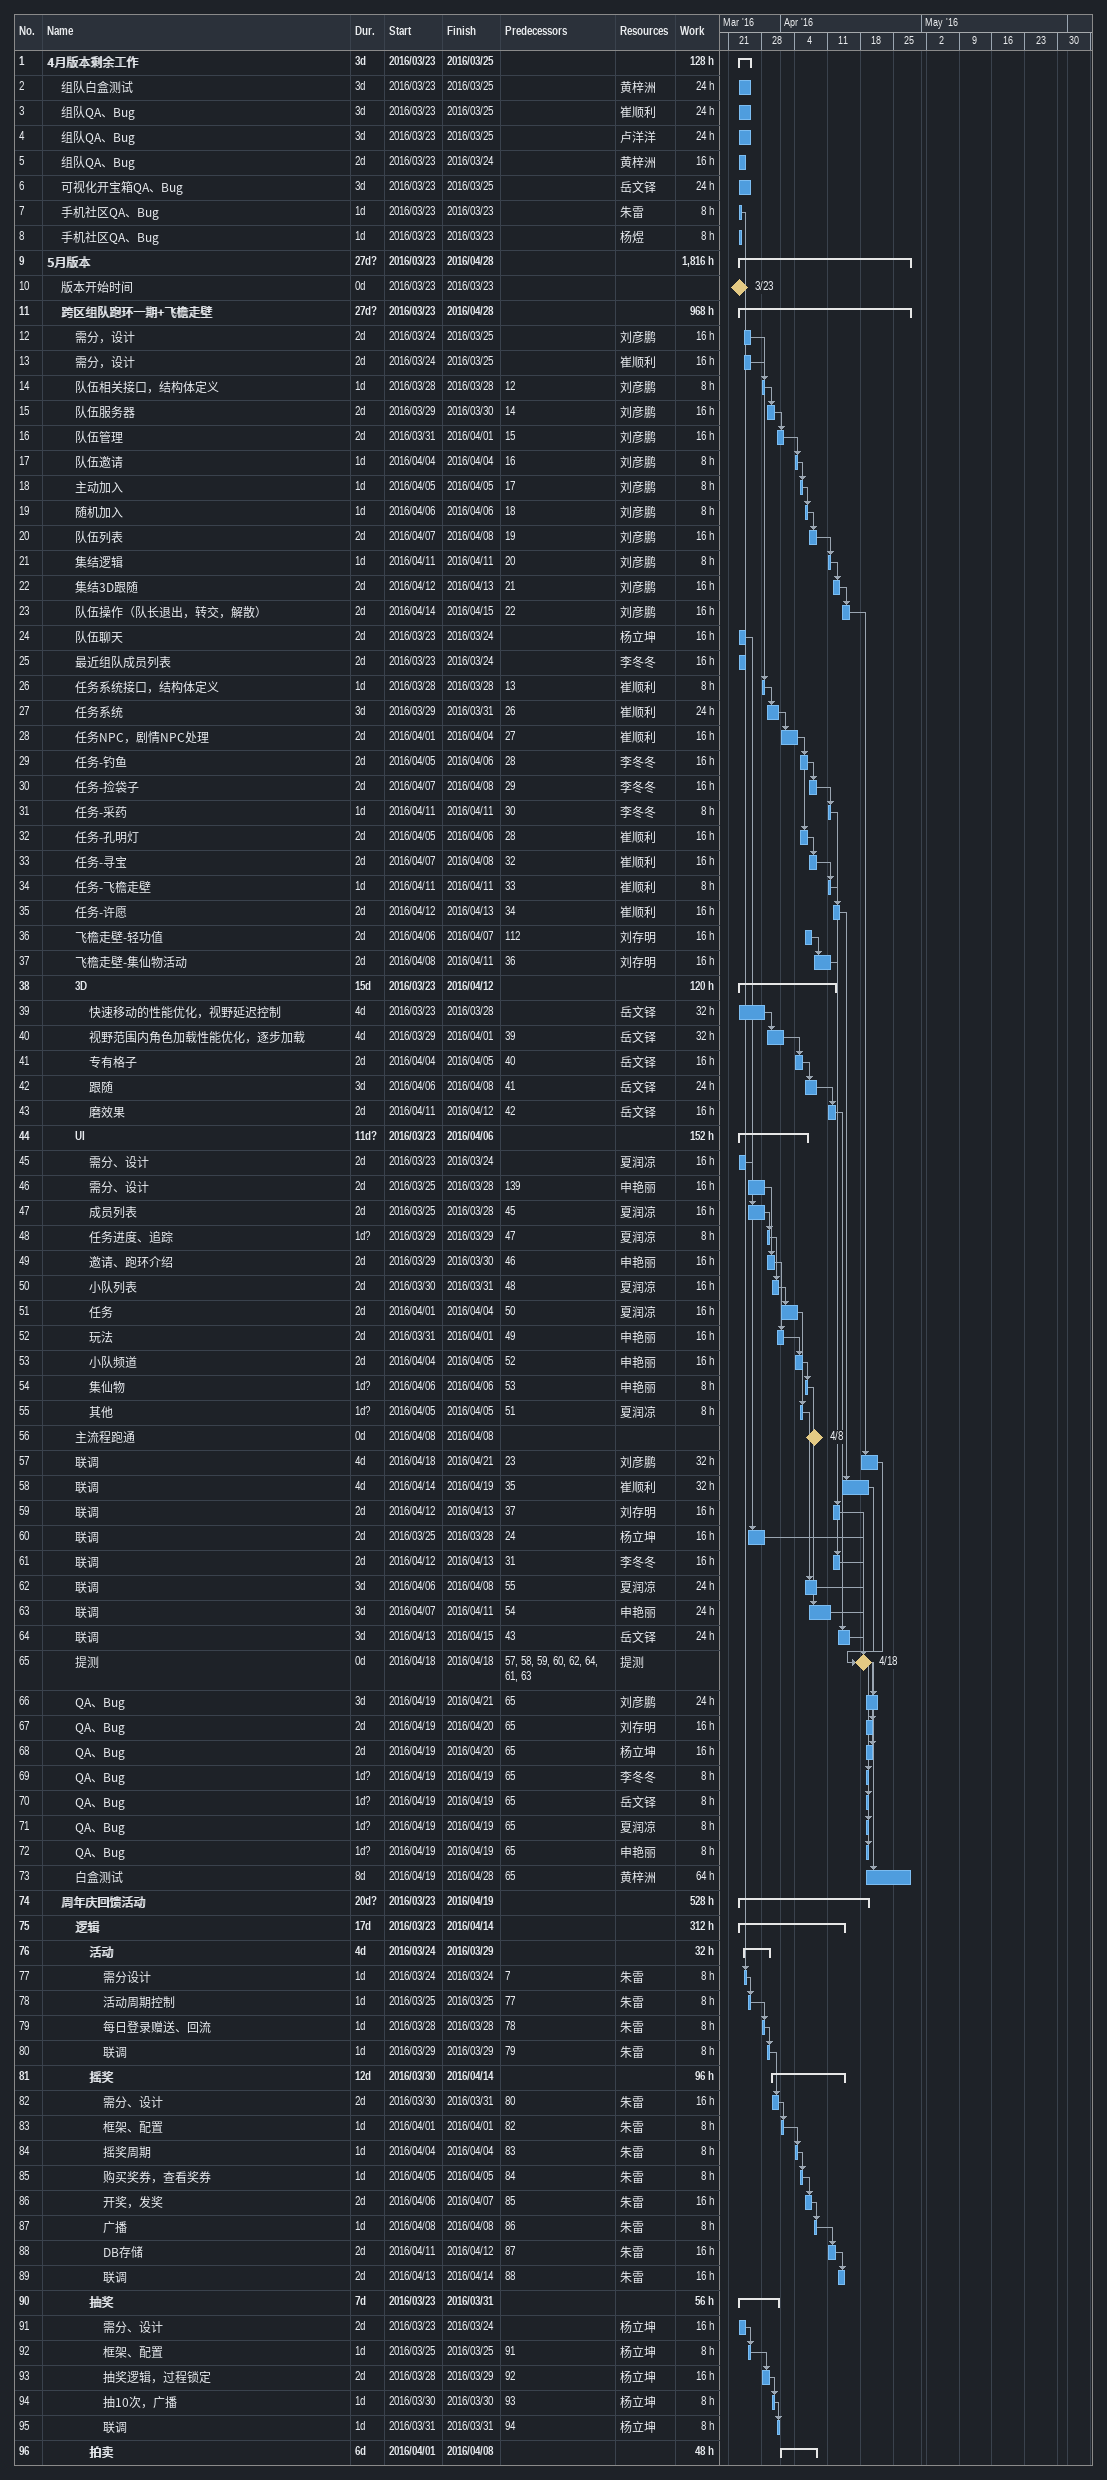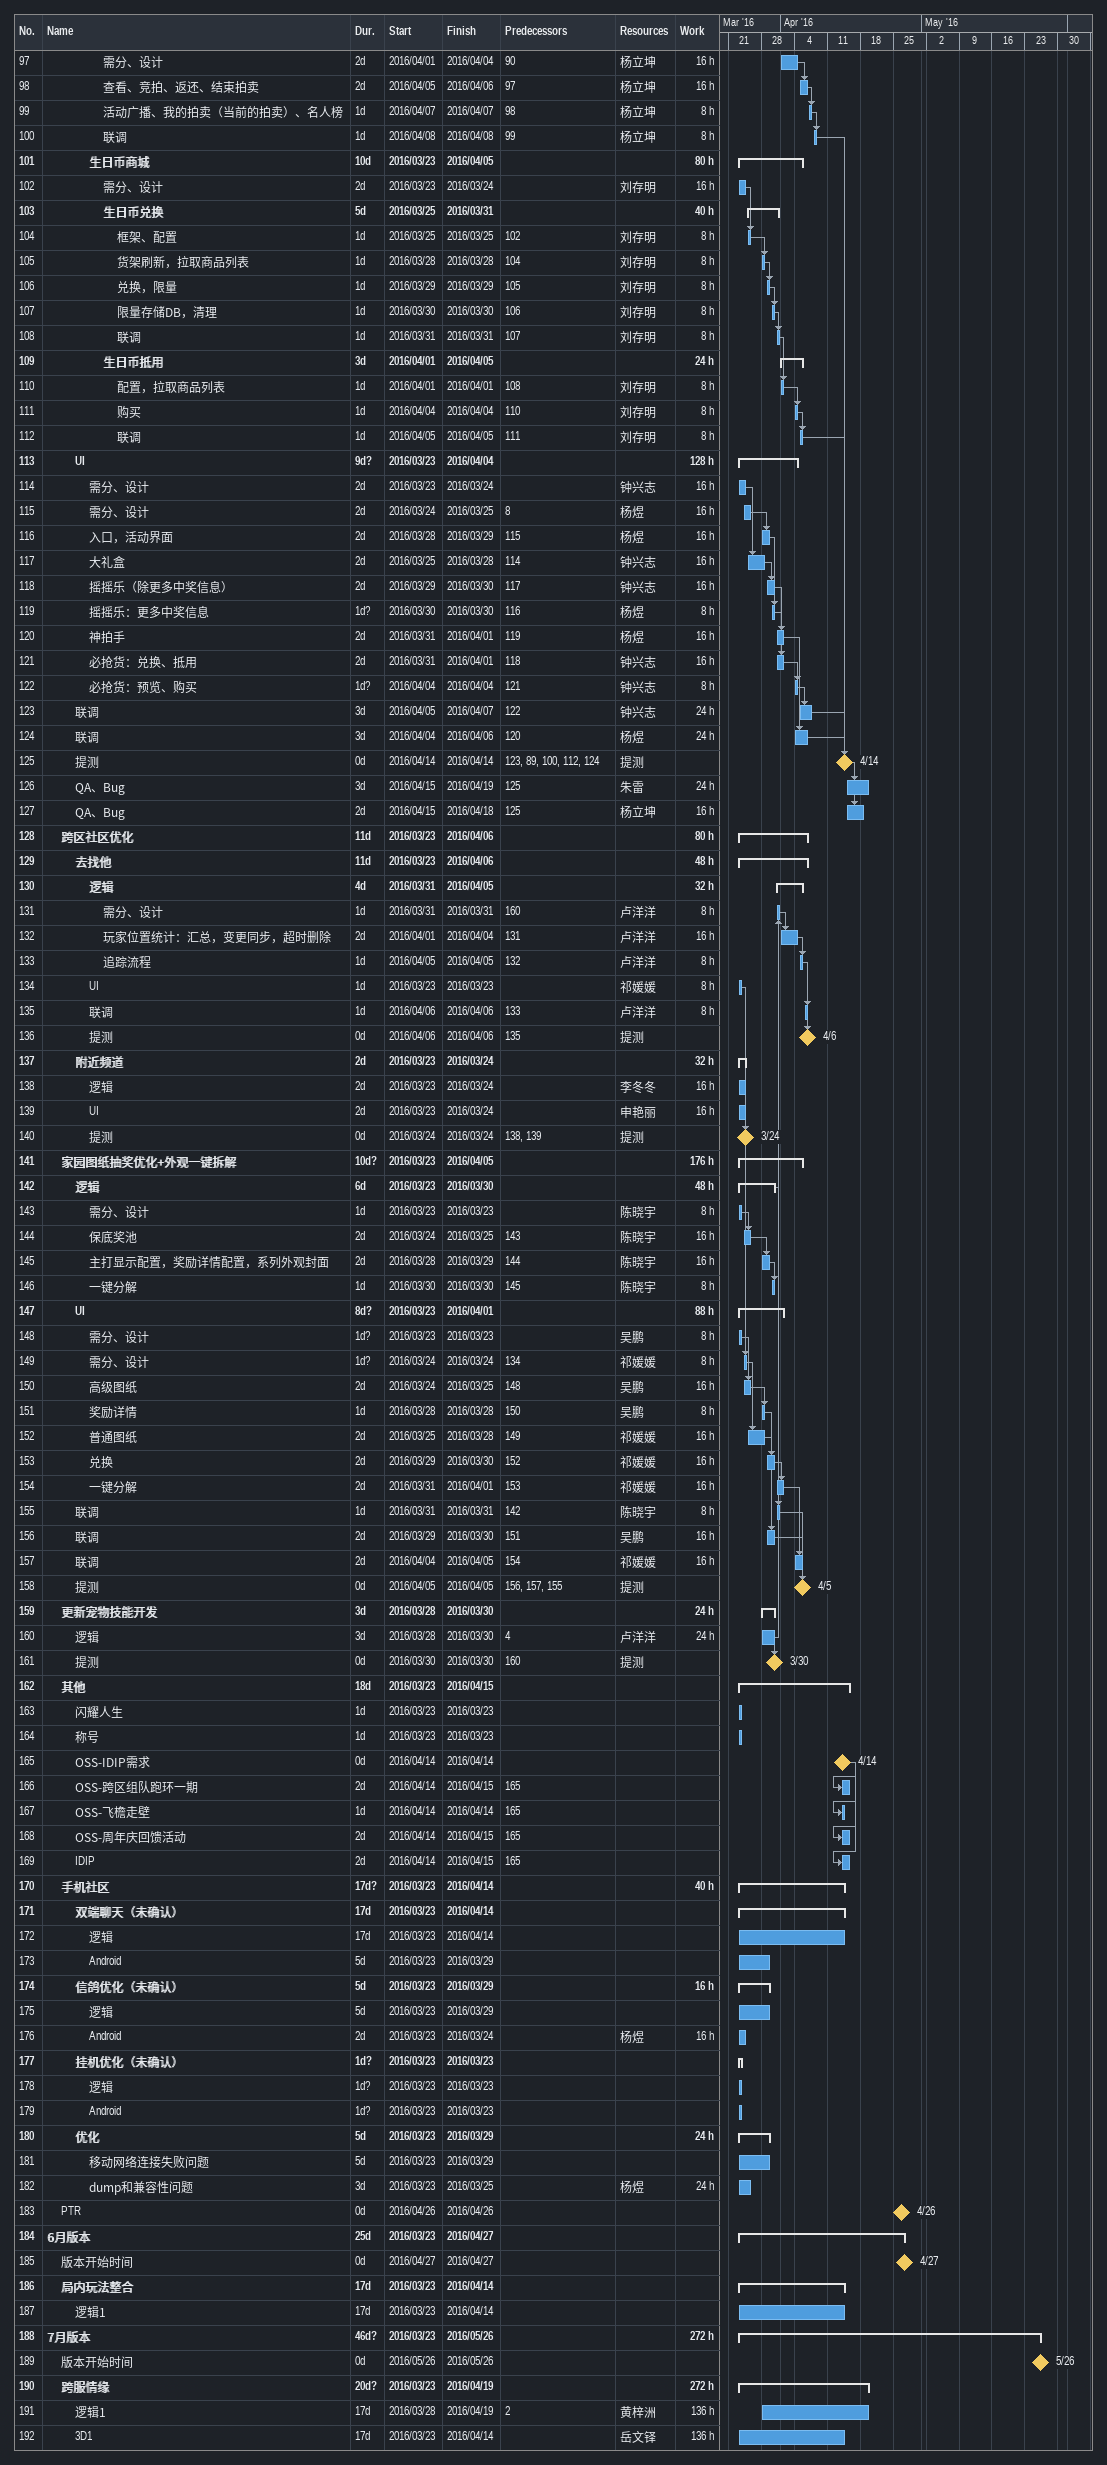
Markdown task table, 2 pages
| ID | Level | Task | Duration | Start | Finish | Predecessors | Resources | Work (h) |
|---|---|---|---|---|---|---|---|---|
| 1 | 1 | **4月版本剩余工作** | 3d | 2016-03-23 | 2016-03-25 |  |  | 128 |
| 2 | 2 | 组队白盒测试 | 3d | 2016-03-23 | 2016-03-25 |  | 黄梓洲 | 24 |
| 3 | 2 | 组队QA、Bug | 3d | 2016-03-23 | 2016-03-25 |  | 崔顺利 | 24 |
| 4 | 2 | 组队QA、Bug | 3d | 2016-03-23 | 2016-03-25 |  | 卢洋洋 | 24 |
| 5 | 2 | 组队QA、Bug | 2d | 2016-03-23 | 2016-03-24 |  | 黄梓洲 | 16 |
| 6 | 2 | 可视化开宝箱QA、Bug | 3d | 2016-03-23 | 2016-03-25 |  | 岳文铎 | 24 |
| 7 | 2 | 手机社区QA、Bug | 1d | 2016-03-23 | 2016-03-23 |  | 朱雷 | 8 |
| 8 | 2 | 手机社区QA、Bug | 1d | 2016-03-23 | 2016-03-23 |  | 杨煜 | 8 |
| 9 | 1 | **5月版本** | 27d? | 2016-03-23 | 2016-04-28 |  |  | 1816 |
| 10 | 2 | 版本开始时间 | 0d | 2016-03-23 | 2016-03-23 |  |  |  |
| 11 | 2 | **跨区组队跑环一期+飞檐走壁** | 27d? | 2016-03-23 | 2016-04-28 |  |  | 968 |
| 12 | 3 | 需分，设计 | 2d | 2016-03-24 | 2016-03-25 |  | 刘彦鹏 | 16 |
| 13 | 3 | 需分，设计 | 2d | 2016-03-24 | 2016-03-25 |  | 崔顺利 | 16 |
| 14 | 3 | 队伍相关接口，结构体定义 | 1d | 2016-03-28 | 2016-03-28 | 12 | 刘彦鹏 | 8 |
| 15 | 3 | 队伍服务器 | 2d | 2016-03-29 | 2016-03-30 | 14 | 刘彦鹏 | 16 |
| 16 | 3 | 队伍管理 | 2d | 2016-03-31 | 2016-04-01 | 15 | 刘彦鹏 | 16 |
| 17 | 3 | 队伍邀请 | 1d | 2016-04-04 | 2016-04-04 | 16 | 刘彦鹏 | 8 |
| 18 | 3 | 主动加入 | 1d | 2016-04-05 | 2016-04-05 | 17 | 刘彦鹏 | 8 |
| 19 | 3 | 随机加入 | 1d | 2016-04-06 | 2016-04-06 | 18 | 刘彦鹏 | 8 |
| 20 | 3 | 队伍列表 | 2d | 2016-04-07 | 2016-04-08 | 19 | 刘彦鹏 | 16 |
| 21 | 3 | 集结逻辑 | 1d | 2016-04-11 | 2016-04-11 | 20 | 刘彦鹏 | 8 |
| 22 | 3 | 集结3D跟随 | 2d | 2016-04-12 | 2016-04-13 | 21 | 刘彦鹏 | 16 |
| 23 | 3 | 队伍操作（队长退出，转交，解散） | 2d | 2016-04-14 | 2016-04-15 | 22 | 刘彦鹏 | 16 |
| 24 | 3 | 队伍聊天 | 2d | 2016-03-23 | 2016-03-24 |  | 杨立坤 | 16 |
| 25 | 3 | 最近组队成员列表 | 2d | 2016-03-23 | 2016-03-24 |  | 李冬冬 | 16 |
| 26 | 3 | 任务系统接口，结构体定义 | 1d | 2016-03-28 | 2016-03-28 | 13 | 崔顺利 | 8 |
| 27 | 3 | 任务系统 | 3d | 2016-03-29 | 2016-03-31 | 26 | 崔顺利 | 24 |
| 28 | 3 | 任务NPC，剧情NPC处理 | 2d | 2016-04-01 | 2016-04-04 | 27 | 崔顺利 | 16 |
| 29 | 3 | 任务-钓鱼 | 2d | 2016-04-05 | 2016-04-06 | 28 | 李冬冬 | 16 |
| 30 | 3 | 任务-捡袋子 | 2d | 2016-04-07 | 2016-04-08 | 29 | 李冬冬 | 16 |
| 31 | 3 | 任务-采药 | 1d | 2016-04-11 | 2016-04-11 | 30 | 李冬冬 | 8 |
| 32 | 3 | 任务-孔明灯 | 2d | 2016-04-05 | 2016-04-06 | 28 | 崔顺利 | 16 |
| 33 | 3 | 任务-寻宝 | 2d | 2016-04-07 | 2016-04-08 | 32 | 崔顺利 | 16 |
| 34 | 3 | 任务-飞檐走壁 | 1d | 2016-04-11 | 2016-04-11 | 33 | 崔顺利 | 8 |
| 35 | 3 | 任务-许愿 | 2d | 2016-04-12 | 2016-04-13 | 34 | 崔顺利 | 16 |
| 36 | 3 | 飞檐走壁-轻功值 | 2d | 2016-04-06 | 2016-04-07 | 112 | 刘存明 | 16 |
| 37 | 3 | 飞檐走壁-集仙物活动 | 2d | 2016-04-08 | 2016-04-11 | 36 | 刘存明 | 16 |
| 38 | 3 | **3D** | 15d | 2016-03-23 | 2016-04-12 |  |  | 120 |
| 39 | 4 | 快速移动的性能优化，视野延迟控制 | 4d | 2016-03-23 | 2016-03-28 |  | 岳文铎 | 32 |
| 40 | 4 | 视野范围内角色加载性能优化，逐步加载 | 4d | 2016-03-29 | 2016-04-01 | 39 | 岳文铎 | 32 |
| 41 | 4 | 专有格子 | 2d | 2016-04-04 | 2016-04-05 | 40 | 岳文铎 | 16 |
| 42 | 4 | 跟随 | 3d | 2016-04-06 | 2016-04-08 | 41 | 岳文铎 | 24 |
| 43 | 4 | 磨效果 | 2d | 2016-04-11 | 2016-04-12 | 42 | 岳文铎 | 16 |
| 44 | 3 | **UI** | 11d? | 2016-03-23 | 2016-04-06 |  |  | 152 |
| 45 | 4 | 需分、设计 | 2d | 2016-03-23 | 2016-03-24 |  | 夏润凉 | 16 |
| 46 | 4 | 需分、设计 | 2d | 2016-03-25 | 2016-03-28 | 139 | 申艳丽 | 16 |
| 47 | 4 | 成员列表 | 2d | 2016-03-25 | 2016-03-28 | 45 | 夏润凉 | 16 |
| 48 | 4 | 任务进度、追踪 | 1d? | 2016-03-29 | 2016-03-29 | 47 | 夏润凉 | 8 |
| 49 | 4 | 邀请、跑环介绍 | 2d | 2016-03-29 | 2016-03-30 | 46 | 申艳丽 | 16 |
| 50 | 4 | 小队列表 | 2d | 2016-03-30 | 2016-03-31 | 48 | 夏润凉 | 16 |
| 51 | 4 | 任务 | 2d | 2016-04-01 | 2016-04-04 | 50 | 夏润凉 | 16 |
| 52 | 4 | 玩法 | 2d | 2016-03-31 | 2016-04-01 | 49 | 申艳丽 | 16 |
| 53 | 4 | 小队频道 | 2d | 2016-04-04 | 2016-04-05 | 52 | 申艳丽 | 16 |
| 54 | 4 | 集仙物 | 1d? | 2016-04-06 | 2016-04-06 | 53 | 申艳丽 | 8 |
| 55 | 4 | 其他 | 1d? | 2016-04-05 | 2016-04-05 | 51 | 夏润凉 | 8 |
| 56 | 3 | 主流程跑通 | 0d | 2016-04-08 | 2016-04-08 |  |  |  |
| 57 | 3 | 联调 | 4d | 2016-04-18 | 2016-04-21 | 23 | 刘彦鹏 | 32 |
| 58 | 3 | 联调 | 4d | 2016-04-14 | 2016-04-19 | 35 | 崔顺利 | 32 |
| 59 | 3 | 联调 | 2d | 2016-04-12 | 2016-04-13 | 37 | 刘存明 | 16 |
| 60 | 3 | 联调 | 2d | 2016-03-25 | 2016-03-28 | 24 | 杨立坤 | 16 |
| 61 | 3 | 联调 | 2d | 2016-04-12 | 2016-04-13 | 31 | 李冬冬 | 16 |
| 62 | 3 | 联调 | 3d | 2016-04-06 | 2016-04-08 | 55 | 夏润凉 | 24 |
| 63 | 3 | 联调 | 3d | 2016-04-07 | 2016-04-11 | 54 | 申艳丽 | 24 |
| 64 | 3 | 联调 | 3d | 2016-04-13 | 2016-04-15 | 43 | 岳文铎 | 24 |
| 65 | 3 | 提测 | 0d | 2016-04-18 | 2016-04-18 | 57, 58, 59, 60, 62, 64, 61, 63 | 提测 |  |
| 66 | 3 | QA、Bug | 3d | 2016-04-19 | 2016-04-21 | 65 | 刘彦鹏 | 24 |
| 67 | 3 | QA、Bug | 2d | 2016-04-19 | 2016-04-20 | 65 | 刘存明 | 16 |
| 68 | 3 | QA、Bug | 2d | 2016-04-19 | 2016-04-20 | 65 | 杨立坤 | 16 |
| 69 | 3 | QA、Bug | 1d? | 2016-04-19 | 2016-04-19 | 65 | 李冬冬 | 8 |
| 70 | 3 | QA、Bug | 1d? | 2016-04-19 | 2016-04-19 | 65 | 岳文铎 | 8 |
| 71 | 3 | QA、Bug | 1d? | 2016-04-19 | 2016-04-19 | 65 | 夏润凉 | 8 |
| 72 | 3 | QA、Bug | 1d? | 2016-04-19 | 2016-04-19 | 65 | 申艳丽 | 8 |
| 73 | 3 | 白盒测试 | 8d | 2016-04-19 | 2016-04-28 | 65 | 黄梓洲 | 64 |
| 74 | 2 | **周年庆回馈活动** | 20d? | 2016-03-23 | 2016-04-19 |  |  | 528 |
| 75 | 3 | **逻辑** | 17d | 2016-03-23 | 2016-04-14 |  |  | 312 |
| 76 | 4 | **活动** | 4d | 2016-03-24 | 2016-03-29 |  |  | 32 |
| 77 | 5 | 需分设计 | 1d | 2016-03-24 | 2016-03-24 | 7 | 朱雷 | 8 |
| 78 | 5 | 活动周期控制 | 1d | 2016-03-25 | 2016-03-25 | 77 | 朱雷 | 8 |
| 79 | 5 | 每日登录赠送、回流 | 1d | 2016-03-28 | 2016-03-28 | 78 | 朱雷 | 8 |
| 80 | 5 | 联调 | 1d | 2016-03-29 | 2016-03-29 | 79 | 朱雷 | 8 |
| 81 | 4 | **摇奖** | 12d | 2016-03-30 | 2016-04-14 |  |  | 96 |
| 82 | 5 | 需分、设计 | 2d | 2016-03-30 | 2016-03-31 | 80 | 朱雷 | 16 |
| 83 | 5 | 框架、配置 | 1d | 2016-04-01 | 2016-04-01 | 82 | 朱雷 | 8 |
| 84 | 5 | 摇奖周期 | 1d | 2016-04-04 | 2016-04-04 | 83 | 朱雷 | 8 |
| 85 | 5 | 购买奖券，查看奖券 | 1d | 2016-04-05 | 2016-04-05 | 84 | 朱雷 | 8 |
| 86 | 5 | 开奖，发奖 | 2d | 2016-04-06 | 2016-04-07 | 85 | 朱雷 | 16 |
| 87 | 5 | 广播 | 1d | 2016-04-08 | 2016-04-08 | 86 | 朱雷 | 8 |
| 88 | 5 | DB存储 | 2d | 2016-04-11 | 2016-04-12 | 87 | 朱雷 | 16 |
| 89 | 5 | 联调 | 2d | 2016-04-13 | 2016-04-14 | 88 | 朱雷 | 16 |
| 90 | 4 | **抽奖** | 7d | 2016-03-23 | 2016-03-31 |  |  | 56 |
| 91 | 5 | 需分、设计 | 2d | 2016-03-23 | 2016-03-24 |  | 杨立坤 | 16 |
| 92 | 5 | 框架、配置 | 1d | 2016-03-25 | 2016-03-25 | 91 | 杨立坤 | 8 |
| 93 | 5 | 抽奖逻辑，过程锁定 | 2d | 2016-03-28 | 2016-03-29 | 92 | 杨立坤 | 16 |
| 94 | 5 | 抽10次，广播 | 1d | 2016-03-30 | 2016-03-30 | 93 | 杨立坤 | 8 |
| 95 | 5 | 联调 | 1d | 2016-03-31 | 2016-03-31 | 94 | 杨立坤 | 8 |
| 96 | 4 | **拍卖** | 6d | 2016-04-01 | 2016-04-08 |  |  | 48 |
| 97 | 5 | 需分、设计 | 2d | 2016-04-01 | 2016-04-04 | 90 | 杨立坤 | 16 |
| 98 | 5 | 查看、竞拍、返还、结束拍卖 | 2d | 2016-04-05 | 2016-04-06 | 97 | 杨立坤 | 16 |
| 99 | 5 | 活动广播、我的拍卖（当前的拍卖）、名人榜 | 1d | 2016-04-07 | 2016-04-07 | 98 | 杨立坤 | 8 |
| 100 | 5 | 联调 | 1d | 2016-04-08 | 2016-04-08 | 99 | 杨立坤 | 8 |
| 101 | 4 | **生日币商城** | 10d | 2016-03-23 | 2016-04-05 |  |  | 80 |
| 102 | 5 | 需分、设计 | 2d | 2016-03-23 | 2016-03-24 |  | 刘存明 | 16 |
| 103 | 5 | **生日币兑换** | 5d | 2016-03-25 | 2016-03-31 |  |  | 40 |
| 104 | 6 | 框架、配置 | 1d | 2016-03-25 | 2016-03-25 | 102 | 刘存明 | 8 |
| 105 | 6 | 货架刷新，拉取商品列表 | 1d | 2016-03-28 | 2016-03-28 | 104 | 刘存明 | 8 |
| 106 | 6 | 兑换，限量 | 1d | 2016-03-29 | 2016-03-29 | 105 | 刘存明 | 8 |
| 107 | 6 | 限量存储DB，清理 | 1d | 2016-03-30 | 2016-03-30 | 106 | 刘存明 | 8 |
| 108 | 6 | 联调 | 1d | 2016-03-31 | 2016-03-31 | 107 | 刘存明 | 8 |
| 109 | 5 | **生日币抵用** | 3d | 2016-04-01 | 2016-04-05 |  |  | 24 |
| 110 | 6 | 配置，拉取商品列表 | 1d | 2016-04-01 | 2016-04-01 | 108 | 刘存明 | 8 |
| 111 | 6 | 购买 | 1d | 2016-04-04 | 2016-04-04 | 110 | 刘存明 | 8 |
| 112 | 6 | 联调 | 1d | 2016-04-05 | 2016-04-05 | 111 | 刘存明 | 8 |
| 113 | 3 | **UI** | 9d? | 2016-03-23 | 2016-04-04 |  |  | 128 |
| 114 | 4 | 需分、设计 | 2d | 2016-03-23 | 2016-03-24 |  | 钟兴志 | 16 |
| 115 | 4 | 需分、设计 | 2d | 2016-03-24 | 2016-03-25 | 8 | 杨煜 | 16 |
| 116 | 4 | 入口，活动界面 | 2d | 2016-03-28 | 2016-03-29 | 115 | 杨煜 | 16 |
| 117 | 4 | 大礼盒 | 2d | 2016-03-25 | 2016-03-28 | 114 | 钟兴志 | 16 |
| 118 | 4 | 摇摇乐（除更多中奖信息） | 2d | 2016-03-29 | 2016-03-30 | 117 | 钟兴志 | 16 |
| 119 | 4 | 摇摇乐：更多中奖信息 | 1d? | 2016-03-30 | 2016-03-30 | 116 | 杨煜 | 8 |
| 120 | 4 | 神拍手 | 2d | 2016-03-31 | 2016-04-01 | 119 | 杨煜 | 16 |
| 121 | 4 | 必抢货：兑换、抵用 | 2d | 2016-03-31 | 2016-04-01 | 118 | 钟兴志 | 16 |
| 122 | 4 | 必抢货：预览、购买 | 1d? | 2016-04-04 | 2016-04-04 | 121 | 钟兴志 | 8 |
| 123 | 3 | 联调 | 3d | 2016-04-05 | 2016-04-07 | 122 | 钟兴志 | 24 |
| 124 | 3 | 联调 | 3d | 2016-04-04 | 2016-04-06 | 120 | 杨煜 | 24 |
| 125 | 3 | 提测 | 0d | 2016-04-14 | 2016-04-14 | 123, 89, 100, 112, 124 | 提测 |  |
| 126 | 3 | QA、Bug | 3d | 2016-04-15 | 2016-04-19 | 125 | 朱雷 | 24 |
| 127 | 3 | QA、Bug | 2d | 2016-04-15 | 2016-04-18 | 125 | 杨立坤 | 16 |
| 128 | 2 | **跨区社区优化** | 11d | 2016-03-23 | 2016-04-06 |  |  | 80 |
| 129 | 3 | **去找他** | 11d | 2016-03-23 | 2016-04-06 |  |  | 48 |
| 130 | 4 | **逻辑** | 4d | 2016-03-31 | 2016-04-05 |  |  | 32 |
| 131 | 5 | 需分、设计 | 1d | 2016-03-31 | 2016-03-31 | 160 | 卢洋洋 | 8 |
| 132 | 5 | 玩家位置统计：汇总，变更同步，超时删除 | 2d | 2016-04-01 | 2016-04-04 | 131 | 卢洋洋 | 16 |
| 133 | 5 | 追踪流程 | 1d | 2016-04-05 | 2016-04-05 | 132 | 卢洋洋 | 8 |
| 134 | 4 | UI | 1d | 2016-03-23 | 2016-03-23 |  | 祁媛媛 | 8 |
| 135 | 4 | 联调 | 1d | 2016-04-06 | 2016-04-06 | 133 | 卢洋洋 | 8 |
| 136 | 4 | 提测 | 0d | 2016-04-06 | 2016-04-06 | 135 | 提测 |  |
| 137 | 3 | **附近频道** | 2d | 2016-03-23 | 2016-03-24 |  |  | 32 |
| 138 | 4 | 逻辑 | 2d | 2016-03-23 | 2016-03-24 |  | 李冬冬 | 16 |
| 139 | 4 | UI | 2d | 2016-03-23 | 2016-03-24 |  | 申艳丽 | 16 |
| 140 | 4 | 提测 | 0d | 2016-03-24 | 2016-03-24 | 138, 139 | 提测 |  |
| 141 | 2 | **家园图纸抽奖优化+外观一键拆解** | 10d? | 2016-03-23 | 2016-04-05 |  |  | 176 |
| 142 | 3 | **逻辑** | 6d | 2016-03-23 | 2016-03-30 |  |  | 48 |
| 143 | 4 | 需分、设计 | 1d | 2016-03-23 | 2016-03-23 |  | 陈晓宇 | 8 |
| 144 | 4 | 保底奖池 | 2d | 2016-03-24 | 2016-03-25 | 143 | 陈晓宇 | 16 |
| 145 | 4 | 主打显示配置，奖励详情配置，系列外观封面 | 2d | 2016-03-28 | 2016-03-29 | 144 | 陈晓宇 | 16 |
| 146 | 4 | 一键分解 | 1d | 2016-03-30 | 2016-03-30 | 145 | 陈晓宇 | 8 |
| 147 | 3 | **UI** | 8d? | 2016-03-23 | 2016-04-01 |  |  | 88 |
| 148 | 4 | 需分、设计 | 1d? | 2016-03-23 | 2016-03-23 |  | 吴鹏 | 8 |
| 149 | 4 | 需分、设计 | 1d? | 2016-03-24 | 2016-03-24 | 134 | 祁媛媛 | 8 |
| 150 | 4 | 高级图纸 | 2d | 2016-03-24 | 2016-03-25 | 148 | 吴鹏 | 16 |
| 151 | 4 | 奖励详情 | 1d | 2016-03-28 | 2016-03-28 | 150 | 吴鹏 | 8 |
| 152 | 4 | 普通图纸 | 2d | 2016-03-25 | 2016-03-28 | 149 | 祁媛媛 | 16 |
| 153 | 4 | 兑换 | 2d | 2016-03-29 | 2016-03-30 | 152 | 祁媛媛 | 16 |
| 154 | 4 | 一键分解 | 2d | 2016-03-31 | 2016-04-01 | 153 | 祁媛媛 | 16 |
| 155 | 3 | 联调 | 1d | 2016-03-31 | 2016-03-31 | 142 | 陈晓宇 | 8 |
| 156 | 3 | 联调 | 2d | 2016-03-29 | 2016-03-30 | 151 | 吴鹏 | 16 |
| 157 | 3 | 联调 | 2d | 2016-04-04 | 2016-04-05 | 154 | 祁媛媛 | 16 |
| 158 | 3 | 提测 | 0d | 2016-04-05 | 2016-04-05 | 156, 157, 155 | 提测 |  |
| 159 | 2 | **更新宠物技能开发** | 3d | 2016-03-28 | 2016-03-30 |  |  | 24 |
| 160 | 3 | 逻辑 | 3d | 2016-03-28 | 2016-03-30 | 4 | 卢洋洋 | 24 |
| 161 | 3 | 提测 | 0d | 2016-03-30 | 2016-03-30 | 160 | 提测 |  |
| 162 | 2 | **其他** | 18d | 2016-03-23 | 2016-04-15 |  |  |  |
| 163 | 3 | 闪耀人生 | 1d | 2016-03-23 | 2016-03-23 |  |  |  |
| 164 | 3 | 称号 | 1d | 2016-03-23 | 2016-03-23 |  |  |  |
| 165 | 3 | OSS-IDIP需求 | 0d | 2016-04-14 | 2016-04-14 |  |  |  |
| 166 | 3 | OSS-跨区组队跑环一期 | 2d | 2016-04-14 | 2016-04-15 | 165 |  |  |
| 167 | 3 | OSS-飞檐走壁 | 1d | 2016-04-14 | 2016-04-14 | 165 |  |  |
| 168 | 3 | OSS-周年庆回馈活动 | 2d | 2016-04-14 | 2016-04-15 | 165 |  |  |
| 169 | 3 | IDIP | 2d | 2016-04-14 | 2016-04-15 | 165 |  |  |
| 170 | 2 | **手机社区** | 17d? | 2016-03-23 | 2016-04-14 |  |  | 40 |
| 171 | 3 | **双端聊天（未确认）** | 17d | 2016-03-23 | 2016-04-14 |  |  |  |
| 172 | 4 | 逻辑 | 17d | 2016-03-23 | 2016-04-14 |  |  |  |
| 173 | 4 | Android | 5d | 2016-03-23 | 2016-03-29 |  |  |  |
| 174 | 3 | **信鸽优化（未确认）** | 5d | 2016-03-23 | 2016-03-29 |  |  | 16 |
| 175 | 4 | 逻辑 | 5d | 2016-03-23 | 2016-03-29 |  |  |  |
| 176 | 4 | Android | 2d | 2016-03-23 | 2016-03-24 |  | 杨煜 | 16 |
| 177 | 3 | **挂机优化（未确认）** | 1d? | 2016-03-23 | 2016-03-23 |  |  |  |
| 178 | 4 | 逻辑 | 1d? | 2016-03-23 | 2016-03-23 |  |  |  |
| 179 | 4 | Android | 1d? | 2016-03-23 | 2016-03-23 |  |  |  |
| 180 | 3 | **优化** | 5d | 2016-03-23 | 2016-03-29 |  |  | 24 |
| 181 | 4 | 移动网络连接失败问题 | 5d | 2016-03-23 | 2016-03-29 |  |  |  |
| 182 | 4 | dump和兼容性问题 | 3d | 2016-03-23 | 2016-03-25 |  | 杨煜 | 24 |
| 183 | 2 | PTR | 0d | 2016-04-26 | 2016-04-26 |  |  |  |
| 184 | 1 | **6月版本** | 25d | 2016-03-23 | 2016-04-27 |  |  |  |
| 185 | 2 | 版本开始时间 | 0d | 2016-04-27 | 2016-04-27 |  |  |  |
| 186 | 2 | **局内玩法整合** | 17d | 2016-03-23 | 2016-04-14 |  |  |  |
| 187 | 3 | 逻辑1 | 17d | 2016-03-23 | 2016-04-14 |  |  |  |
| 188 | 1 | **7月版本** | 46d? | 2016-03-23 | 2016-05-26 |  |  | 272 |
| 189 | 2 | 版本开始时间 | 0d | 2016-05-26 | 2016-05-26 |  |  |  |
| 190 | 2 | **跨服情缘** | 20d? | 2016-03-23 | 2016-04-19 |  |  | 272 |
| 191 | 3 | 逻辑1 | 17d | 2016-03-28 | 2016-04-19 | 2 | 黄梓洲 | 136 |
| 192 | 3 | 3D1 | 17d | 2016-03-23 | 2016-04-14 |  | 岳文铎 | 136 |
